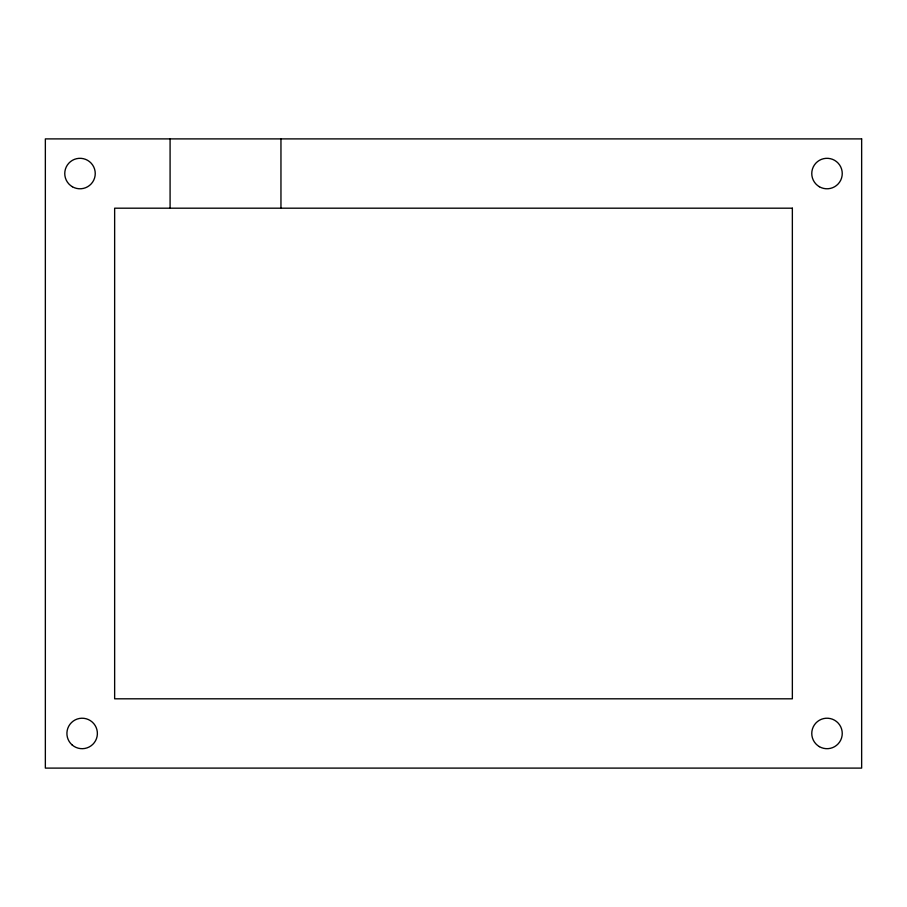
<?xml version="1.0" encoding="UTF-8"?>
<svg xmlns="http://www.w3.org/2000/svg" width="907" height="907" viewBox="0 0 907 907"><rect width="100%" height="100%" fill="white"/><g stroke="black" fill="none" stroke-linecap="round" stroke-linejoin="round"><path stroke-width="1.36" d="M280.955 138.896L280.955 208.191M170.085 138.896L170.085 208.191M861.65 138.896L45.35 138.896L45.35 768.104L861.65 768.104L861.65 138.896M792.355 208.191L114.645 208.191L114.645 698.809L792.355 698.809L792.355 208.191M72.379 186.751A15.249 15.249 0 0 0 95.246 173.543A15.249 15.249 0 0 0 72.379 160.346A15.249 15.249 0 0 0 72.379 186.751M72.095 744.919A15.249 15.249 0 0 0 97.094 736.427A15.249 15.249 0 0 0 77.242 719.024A15.249 15.249 0 0 0 72.095 744.919M819.384 746.654A15.249 15.249 0 0 0 842.252 733.457A15.249 15.249 0 0 0 819.384 720.249A15.249 15.249 0 0 0 819.384 746.654M819.384 186.751A15.249 15.249 0 0 0 842.252 173.543A15.249 15.249 0 0 0 819.384 160.346A15.249 15.249 0 0 0 819.384 186.751"/></g></svg>
